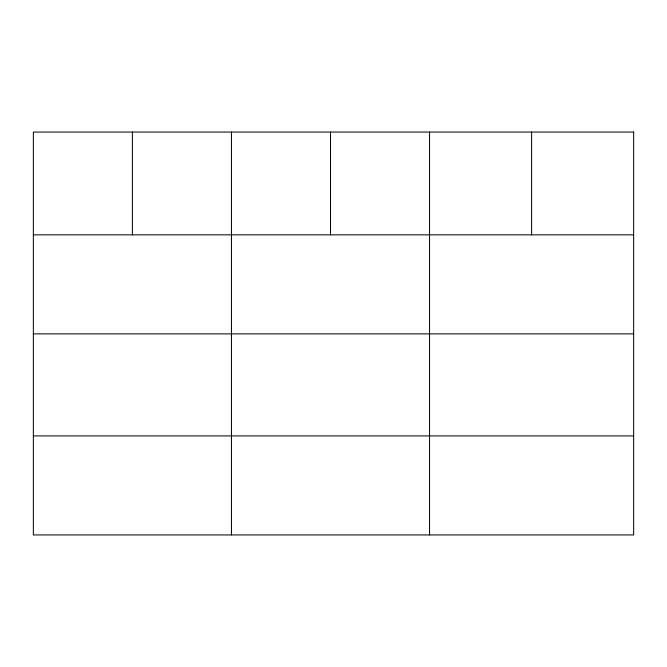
<?xml version="1.0" encoding="UTF-8"?>
<svg xmlns="http://www.w3.org/2000/svg" width="667" height="667" viewBox="0 0 667 667"><rect width="100%" height="100%" fill="white"/><g stroke="black" fill="none" stroke-linecap="round" stroke-linejoin="round"><path stroke-width="1" d="M33.35 234.842L633.65 234.842M33.35 333.875L633.65 333.875M33.35 435.91L633.65 435.91M531.599 132.058L531.599 234.842M429.548 132.058L429.548 534.942M330.498 132.058L330.498 234.842M231.449 132.058L231.449 534.942M132.4 132.058L132.4 234.842M633.65 132.058L33.35 132.058L33.35 534.942L633.65 534.942L633.65 132.058"/></g></svg>
